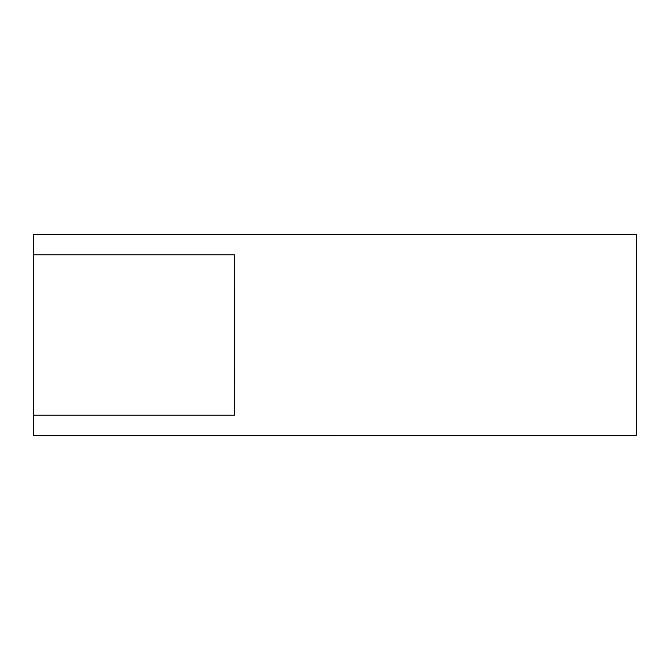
<?xml version="1.0" encoding="UTF-8"?>
<svg xmlns="http://www.w3.org/2000/svg" width="670" height="670" viewBox="0 0 670 670"><rect width="100%" height="100%" fill="white"/><g stroke="black" fill="none" stroke-linecap="round" stroke-linejoin="round"><path stroke-width="1" d="M33.5 435.508L33.5 234.5L636.5 234.492L636.5 435.5L33.5 435.508L33.5 415.4L234.508 415.4L234.508 254.6L33.5 254.6M234.508 356.758L234.517 288.435M234.517 372.403L234.517 384.856"/></g></svg>
